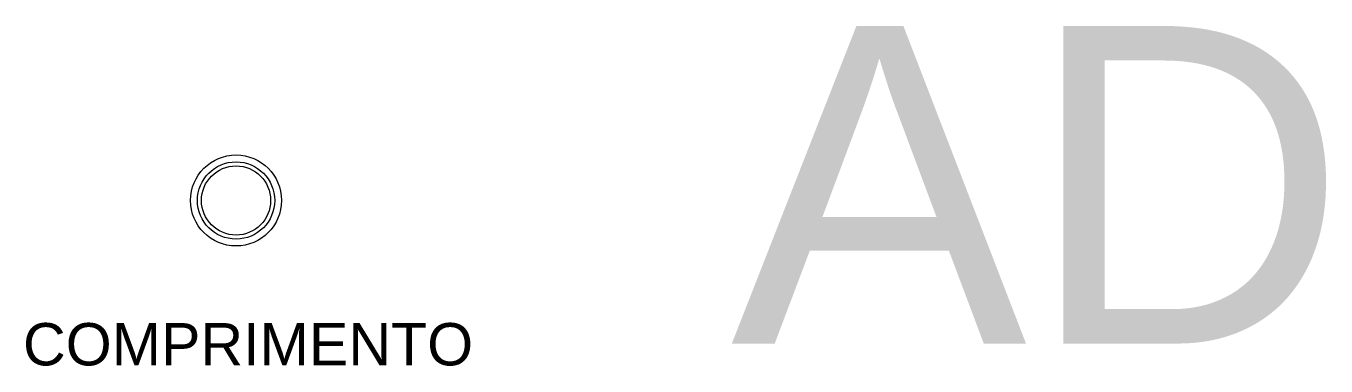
# Model space of a CAD drawing. Header units: millimetres. Extents: x -0.074 to 0.386, y -0.059 to 0.062.
import ezdxf

# ---------------------------------------------------------------- set-up
doc = ezdxf.new("R2010")
doc.units = ezdxf.units.MM
doc.styles.get("Standard").update_dxf_attribs({"font": 'arial.ttf'})

msp = doc.modelspace()

# ---------------------------------------------------------------- linework, layer by layer
for radius in [0.01612, 0.01368, 0.01225]:
    msp.add_circle((0, 0), radius)

# ---------------------------------------------------------------- texts
msp.add_attdef('AD', (0.17531, -0.05069), 'AD1 Ø25', height=0.1125)
at = {"flags": 1}
msp.add_attdef('COMPRIMENTO', (-0.07547, -0.05843), '3.00', height=0.015, dxfattribs=at)

doc.saveas('drawing.dxf')
